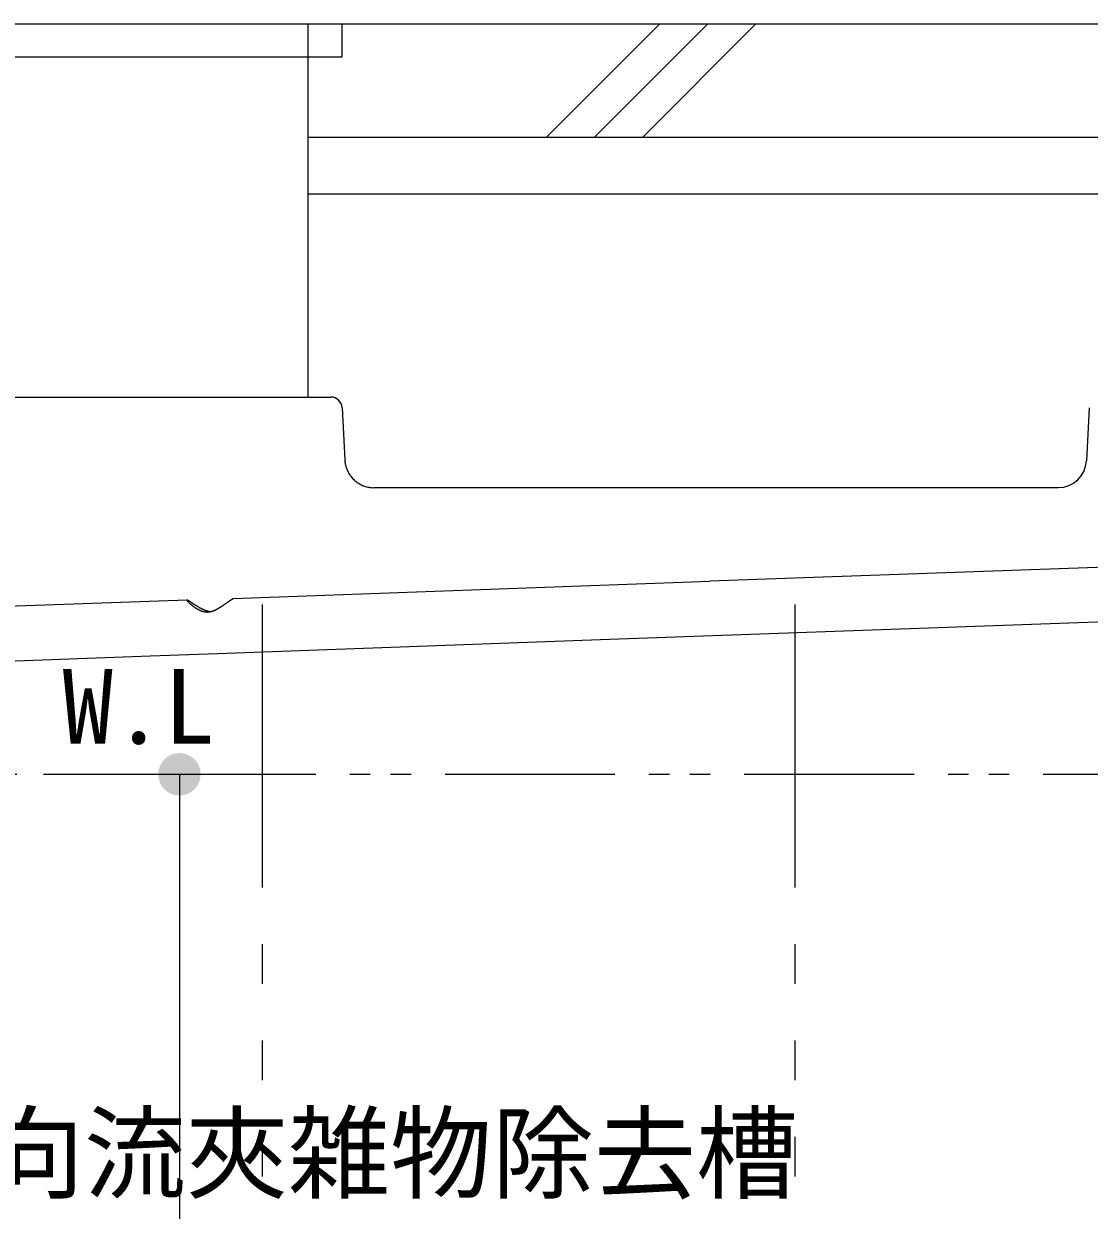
# Model space of a CAD drawing. Units: millimetres, scale not verified. Extents: x -9894 to 7424, y -6315 to 5763.
# Drawn here: x -6111 to -5171, y -2565 to -1518 of the extents above; entities that cross this region are included whole.
import ezdxf
from ezdxf.enums import TextEntityAlignment as Align

# ---------------------------------------------------------------- set-up
doc = ezdxf.new("R2010")
doc.units = ezdxf.units.MM
doc.header["$LTSCALE"] = 30
doc.linetypes.add('DOUBLE_CHAIN1', pattern=[8.8, 5, -1, 0.6, -0.6, 0.6, -1])
for name, color, linetype, lineweight in [('0-2_SEISAKU', 3, 'Continuous', 25), ('0-3_A-PIPE', 2, 'Continuous', 25), ('0-4_W-PIPE', 2, 'Continuous', 25), ('0-6_SUNPO', 7, 'Continuous', 25)]:
    doc.layers.add(name, color=color, linetype=linetype, lineweight=lineweight)
doc.styles.add('MS Gothic', font='')
doc.styles.get('MS Gothic').set_extended_font_data('MS Gothic')

msp = doc.modelspace()

# ---------------------------------------------------------------- linework, layer by layer
at = {"layer": '0-2_SEISAKU'}
for p, q in [((-6480.62, -1847.43), (-5840.01, -1847.43)), ((-5830.02, -1856.91), (-5827.62, -1902.79)), ((-5170.61, -1856.91), (-5173.06, -1903.74)), ((-4846.8, -1986.36), (-5505.37, -2010.07)), ((-5966.83, -2026.68), (-6230.54, -2036.17)), ((-5900.32, -2280.43), (-5900.32, -2030.43)), ((-5430.32, -2280.43), (-5430.32, -2030.43)), ((-5601.95, -2061.58), (-4958.43, -2038.41)), ((-5939.7, -2073.74), (-5601.95, -2061.58)), ((-6317.7, -2087.34), (-5999.3, -2075.88)), ((-5999.3, -2075.88), (-5939.7, -2073.74)), ((-5900.32, -2365.43), (-5900.32, -2330.43)), ((-5430.32, -2365.43), (-5430.32, -2330.43)), ((-5900.32, -2450.43), (-5900.32, -2415.43)), ((-5430.32, -2450.43), (-5430.32, -2415.43)), ((-5900.32, -2535.43), (-5900.32, -2500.43)), ((-5430.32, -2535.43), (-5430.32, -2500.43))]:
    msp.add_line(p, q, dxfattribs=at)
at = {"layer": '0-2_SEISAKU', "linetype": 'DOUBLE_CHAIN1'}
msp.add_line((-6531.2, -2180.43), (-4242.71, -2180.43), dxfattribs=at)
at = {"layer": '0-2_SEISAKU'}
for points in [[(-5827.62, -1902.79), (-5827.61, -1903.38), (-5827.56, -1904.62), (-5827.47, -1905.6), (-5827.35, -1906.48), (-5827.17, -1907.38), (-5826.86, -1908.42), (-5826.57, -1909.24), (-5826.2, -1910.22), (-5825.79, -1911.26), (-5825.38, -1912.27), (-5824.99, -1913.17), (-5824.8, -1913.6), (-5824.33, -1914.58), (-5823.91, -1915.26), (-5823.35, -1916.03), (-5822.82, -1916.71), (-5822.16, -1917.53), (-5821.45, -1918.38), (-5820.74, -1919.21), (-5820.09, -1919.94), (-5819.8, -1920.26), (-5819.05, -1921.04), (-5818.43, -1921.56), (-5817.66, -1922.11), (-5816.94, -1922.59), (-5816.06, -1923.16), (-5815.11, -1923.75), (-5814.18, -1924.31), (-5813.34, -1924.8), (-5812.96, -1925.01), (-5811.96, -1925.53), (-5811.2, -1925.83), (-5810.34, -1926.09), (-5809.46, -1926.34), (-5808.41, -1926.6), (-5807.32, -1926.85), (-5806.33, -1927.07), (-5805.7, -1927.2), (-5804.54, -1927.38)], [(-5804.54, -1927.38), (-5803.71, -1927.43), (-5803.67, -1927.43), (-5802.42, -1927.45), (-5801.66, -1927.43), (-5801.66, -1927.43), (-5198.03, -1927.43)], [(-5931.56, -2028.85), (-5931.38, -2028.73), (-5931.22, -2028.61), (-5931.06, -2028.5), (-5930.92, -2028.4), (-5930.79, -2028.31), (-5930.66, -2028.22), (-5930.55, -2028.14), (-5930.43, -2028.06), (-5930.32, -2027.98), (-5930.2, -2027.9), (-5930.07, -2027.81), (-5929.94, -2027.72), (-5929.81, -2027.63), (-5929.67, -2027.53), (-5929.53, -2027.44), (-5929.39, -2027.34), (-5929.25, -2027.25), (-5929.12, -2027.16), (-5929, -2027.08), (-5926.27, -2025.22), (-5505.37, -2010.07)], [(-5966.06, -2027), (-5966.15, -2026.95), (-5966.24, -2026.91), (-5966.32, -2026.87), (-5966.39, -2026.83), (-5966.45, -2026.8), (-5966.51, -2026.77), (-5966.56, -2026.75), (-5966.61, -2026.73), (-5966.65, -2026.72), (-5966.69, -2026.71), (-5966.72, -2026.7), (-5966.76, -2026.69), (-5966.79, -2026.68), (-5966.83, -2026.68), (-5966.86, -2026.68), (-5966.89, -2026.68), (-5966.92, -2026.68), (-5966.95, -2026.69), (-5966.97, -2026.69), (-5966.99, -2026.7), (-5967.01, -2026.71), (-5967.02, -2026.72), (-5967.02, -2026.73), (-5967.03, -2026.75), (-5967.03, -2026.77), (-5967.02, -2026.79), (-5967.01, -2026.82), (-5967, -2026.85), (-5966.98, -2026.89), (-5966.95, -2026.93), (-5966.93, -2026.98), (-5966.9, -2027.03), (-5966.87, -2027.08), (-5966.84, -2027.13), (-5966.8, -2027.18), (-5966.77, -2027.23), (-5966.73, -2027.28), (-5966.7, -2027.32), (-5966.66, -2027.37)], [(-5966.66, -2027.37), (-5966.62, -2027.42), (-5966.58, -2027.48), (-5966.53, -2027.53), (-5966.47, -2027.6), (-5966.41, -2027.67), (-5966.34, -2027.75), (-5966.26, -2027.83), (-5966.18, -2027.92), (-5966.09, -2028.01), (-5966, -2028.1), (-5965.91, -2028.19), (-5965.83, -2028.28), (-5965.74, -2028.37), (-5965.66, -2028.45), (-5965.58, -2028.53), (-5965.5, -2028.61), (-5965.42, -2028.68), (-5965.34, -2028.76), (-5965.25, -2028.85), (-5965.16, -2028.94), (-5965.05, -2029.03), (-5964.94, -2029.14), (-5964.81, -2029.25), (-5964.68, -2029.37), (-5964.55, -2029.49), (-5964.42, -2029.61), (-5964.28, -2029.73), (-5964.15, -2029.85), (-5964.03, -2029.96), (-5963.91, -2030.06), (-5963.8, -2030.16), (-5963.69, -2030.25), (-5963.58, -2030.35), (-5963.47, -2030.44), (-5963.35, -2030.54), (-5963.23, -2030.64), (-5963.09, -2030.75), (-5962.95, -2030.87), (-5962.79, -2030.99)], [(-5961.04, -2030.16), (-5961.18, -2030.07), (-5961.33, -2029.97), (-5961.49, -2029.87), (-5961.65, -2029.76), (-5961.83, -2029.65), (-5962.01, -2029.53), (-5962.19, -2029.41), (-5962.37, -2029.29), (-5962.55, -2029.17), (-5962.72, -2029.06), (-5962.88, -2028.96), (-5963.03, -2028.86), (-5963.16, -2028.77), (-5963.29, -2028.69), (-5963.41, -2028.61), (-5963.53, -2028.54), (-5963.64, -2028.46), (-5963.76, -2028.38), (-5963.89, -2028.3), (-5964.02, -2028.22), (-5964.16, -2028.13), (-5964.3, -2028.04), (-5964.45, -2027.95), (-5964.59, -2027.86), (-5964.73, -2027.77), (-5964.86, -2027.69), (-5964.98, -2027.62), (-5965.09, -2027.55), (-5965.19, -2027.49), (-5965.28, -2027.43), (-5965.37, -2027.38), (-5965.45, -2027.33), (-5965.54, -2027.28), (-5965.62, -2027.24), (-5965.7, -2027.19), (-5965.79, -2027.14), (-5965.88, -2027.09), (-5965.97, -2027.04), (-5966.06, -2027)], [(-5962.79, -2030.99), (-5962.62, -2031.12), (-5962.46, -2031.26), (-5962.29, -2031.39), (-5962.12, -2031.53), (-5961.95, -2031.66), (-5961.8, -2031.78), (-5961.65, -2031.89), (-5961.51, -2032), (-5961.37, -2032.11), (-5961.23, -2032.21), (-5961.09, -2032.31), (-5960.94, -2032.42), (-5960.78, -2032.53), (-5960.61, -2032.66), (-5960.43, -2032.79), (-5960.22, -2032.92), (-5960.02, -2033.07), (-5959.8, -2033.21), (-5959.58, -2033.36), (-5959.37, -2033.5), (-5959.16, -2033.64), (-5958.97, -2033.77), (-5958.78, -2033.89), (-5958.61, -2034.01), (-5958.44, -2034.11), (-5958.27, -2034.21), (-5958.1, -2034.32), (-5957.92, -2034.42), (-5957.74, -2034.53), (-5957.53, -2034.64), (-5957.31, -2034.76), (-5957.08, -2034.88), (-5956.83, -2035.01), (-5956.58, -2035.14), (-5956.33, -2035.27), (-5956.08, -2035.4), (-5955.84, -2035.52), (-5955.62, -2035.63), (-5955.4, -2035.73)], [(-5953.28, -2034.75), (-5953.54, -2034.63), (-5953.78, -2034.51), (-5954.01, -2034.4), (-5954.21, -2034.29), (-5954.41, -2034.19), (-5954.6, -2034.09), (-5954.79, -2033.98), (-5954.98, -2033.88), (-5955.18, -2033.77), (-5955.39, -2033.65), (-5955.61, -2033.52), (-5955.85, -2033.38), (-5956.1, -2033.24), (-5956.34, -2033.09), (-5956.59, -2032.95), (-5956.84, -2032.81), (-5957.07, -2032.67), (-5957.28, -2032.54), (-5957.48, -2032.42), (-5957.67, -2032.31), (-5957.84, -2032.2), (-5958.01, -2032.1), (-5958.18, -2032), (-5958.34, -2031.89), (-5958.51, -2031.78), (-5958.69, -2031.67), (-5958.88, -2031.55), (-5959.08, -2031.42), (-5959.29, -2031.29), (-5959.5, -2031.16), (-5959.71, -2031.02), (-5959.91, -2030.89), (-5960.1, -2030.77), (-5960.29, -2030.65), (-5960.45, -2030.54), (-5960.61, -2030.44), (-5960.76, -2030.34), (-5960.9, -2030.25), (-5961.04, -2030.16)], [(-5938.8, -2033.7), (-5938.61, -2033.58), (-5938.4, -2033.45), (-5938.18, -2033.31), (-5937.95, -2033.17), (-5937.71, -2033.02), (-5937.46, -2032.86), (-5937.22, -2032.71), (-5936.98, -2032.56), (-5936.75, -2032.42), (-5936.54, -2032.28), (-5936.34, -2032.15), (-5936.16, -2032.03), (-5935.99, -2031.92), (-5935.83, -2031.81), (-5935.67, -2031.71), (-5935.51, -2031.6), (-5935.34, -2031.48), (-5935.16, -2031.36), (-5934.98, -2031.24), (-5934.78, -2031.1), (-5934.58, -2030.96), (-5934.37, -2030.82), (-5934.17, -2030.68), (-5933.97, -2030.54), (-5933.78, -2030.41), (-5933.6, -2030.29), (-5933.44, -2030.17), (-5933.28, -2030.07), (-5933.14, -2029.97), (-5933, -2029.87), (-5932.86, -2029.77), (-5932.72, -2029.67), (-5932.58, -2029.57), (-5932.43, -2029.47), (-5932.26, -2029.35), (-5932.09, -2029.23), (-5931.91, -2029.1), (-5931.74, -2028.98), (-5931.56, -2028.85)], [(-5955.4, -2035.73), (-5955.2, -2035.82), (-5955.01, -2035.91), (-5954.82, -2035.99), (-5954.63, -2036.07), (-5954.43, -2036.14), (-5954.22, -2036.22), (-5953.99, -2036.3), (-5953.74, -2036.37), (-5953.48, -2036.46), (-5953.21, -2036.54), (-5952.93, -2036.62), (-5952.65, -2036.7), (-5952.37, -2036.77), (-5952.11, -2036.84), (-5951.85, -2036.9), (-5951.62, -2036.96), (-5951.4, -2037), (-5951.2, -2037.04), (-5951, -2037.08), (-5950.82, -2037.1), (-5950.64, -2037.12), (-5950.47, -2037.14), (-5950.3, -2037.15), (-5950.13, -2037.16), (-5949.96, -2037.17), (-5949.8, -2037.17), (-5949.65, -2037.18), (-5949.5, -2037.18), (-5949.37, -2037.18), (-5949.25, -2037.18), (-5948.93, -2037.17), (-5948.7, -2037.17), (-5948.6, -2037.17), (-5948.48, -2037.16), (-5948.35, -2037.16), (-5948.21, -2037.15), (-5948.05, -2037.15), (-5947.89, -2037.14), (-5947.72, -2037.13)], [(-5946.49, -2036.94), (-5946.71, -2036.91), (-5946.76, -2036.9), (-5946.83, -2036.9), (-5946.9, -2036.89), (-5946.98, -2036.88), (-5947.06, -2036.87), (-5947.15, -2036.85), (-5947.25, -2036.84), (-5947.34, -2036.83), (-5947.44, -2036.81), (-5947.53, -2036.79), (-5947.64, -2036.77), (-5947.75, -2036.75), (-5947.87, -2036.72), (-5948, -2036.69), (-5948.15, -2036.66), (-5948.32, -2036.62), (-5948.5, -2036.57), (-5948.71, -2036.51), (-5948.92, -2036.45), (-5949.15, -2036.39), (-5949.38, -2036.33), (-5949.61, -2036.26), (-5949.83, -2036.2), (-5950.05, -2036.13), (-5950.26, -2036.06), (-5950.45, -2035.99), (-5950.65, -2035.92), (-5950.84, -2035.85), (-5951.04, -2035.77), (-5951.24, -2035.68), (-5951.46, -2035.59), (-5951.69, -2035.49), (-5951.93, -2035.38), (-5952.2, -2035.26), (-5952.47, -2035.14), (-5952.74, -2035.01), (-5953.01, -2034.88), (-5953.28, -2034.75)], [(-5947.72, -2037.13), (-5947.55, -2037.11), (-5947.38, -2037.09), (-5947.2, -2037.07), (-5947.03, -2037.04), (-5946.84, -2037.01), (-5946.64, -2036.97), (-5946.43, -2036.92), (-5946.21, -2036.87), (-5945.97, -2036.81), (-5945.71, -2036.74), (-5945.43, -2036.66), (-5945.15, -2036.58), (-5944.86, -2036.49), (-5944.57, -2036.4), (-5944.29, -2036.31), (-5944.01, -2036.22), (-5943.76, -2036.13), (-5943.52, -2036.05), (-5943.3, -2035.97), (-5943.09, -2035.89), (-5942.89, -2035.8), (-5942.69, -2035.72), (-5942.48, -2035.62), (-5942.27, -2035.52), (-5942.04, -2035.42), (-5941.8, -2035.3), (-5941.54, -2035.17), (-5941.28, -2035.04), (-5941, -2034.9), (-5940.73, -2034.76), (-5940.47, -2034.62), (-5940.22, -2034.49), (-5939.98, -2034.36), (-5939.76, -2034.24), (-5939.56, -2034.13), (-5939.36, -2034.02), (-5939.18, -2033.92), (-5938.99, -2033.81), (-5938.8, -2033.7)]]:
    msp.add_lwpolyline(points, dxfattribs=at)
for centre, radius, start, end in [((-5840.01, -1857.43), 10, 3, 90), ((-5198.03, -1902.43), 25, 270, 357)]:
    msp.add_arc(centre, radius, start, end, dxfattribs=at)
at = {"layer": '0-3_A-PIPE'}
for p, q in [((-7100.06, -1517.93), (-3308.22, -1517.93)), ((-5649.61, -1617.93), (-5549.61, -1517.93)), ((-5607.19, -1617.93), (-5507.19, -1517.93)), ((-5564.76, -1617.93), (-5464.76, -1517.93)), ((-5860.32, -1617.93), (-5140.32, -1617.93)), ((-5860.32, -1667.93), (-5140.32, -1667.93))]:
    msp.add_line(p, q, dxfattribs=at)
at = {"layer": '0-4_W-PIPE'}
for p, q in [((-5860.32, -1517.93), (-5860.32, -1847.43)), ((-5830.32, -1517.93), (-5830.32, -1547.43)), ((-5830.32, -1547.43), (-6490.32, -1547.43))]:
    msp.add_line(p, q, dxfattribs=at)
at = {"layer": '0-6_SUNPO', "color": 4}
for p, q in [((-6093.62, -2180.43), (-5973.62, -2180.43)), ((-5973.62, -2180.43), (-5973.62, -3365.43))]:
    msp.add_line(p, q, dxfattribs=at)
at = {"layer": '0-6_SUNPO'}
for points in [[(-5986.88, -2167.17), (-5973.62, -2180.43), (-5989.21, -2170.01)], [(-5984.04, -2164.84), (-5973.62, -2180.43), (-5986.88, -2167.17)], [(-5980.8, -2163.1), (-5973.62, -2180.43), (-5984.04, -2164.84)], [(-5977.28, -2162.04), (-5973.62, -2180.43), (-5980.8, -2163.1)], [(-5973.62, -2161.68), (-5973.62, -2180.43), (-5977.28, -2162.04)], [(-5969.96, -2162.04), (-5973.62, -2180.43), (-5973.62, -2161.68)], [(-5966.45, -2163.1), (-5973.62, -2180.43), (-5969.96, -2162.04)], [(-5963.2, -2164.84), (-5973.62, -2180.43), (-5966.45, -2163.1)], [(-5960.36, -2167.17), (-5973.62, -2180.43), (-5963.2, -2164.84)], [(-5958.03, -2170.01), (-5973.62, -2180.43), (-5960.36, -2167.17)], [(-5992.01, -2176.77), (-5973.62, -2180.43), (-5992.37, -2180.43)], [(-5990.94, -2173.25), (-5973.62, -2180.43), (-5992.01, -2176.77)], [(-5989.21, -2170.01), (-5973.62, -2180.43), (-5990.94, -2173.25)], [(-5956.3, -2173.25), (-5973.62, -2180.43), (-5958.03, -2170.01)], [(-5955.23, -2176.77), (-5973.62, -2180.43), (-5956.3, -2173.25)], [(-5954.87, -2180.43), (-5973.62, -2180.43), (-5955.23, -2176.77)], [(-5992.37, -2180.43), (-5973.62, -2180.43), (-5992.01, -2184.09)], [(-5992.01, -2184.09), (-5973.62, -2180.43), (-5990.94, -2187.6)], [(-5990.94, -2187.6), (-5973.62, -2180.43), (-5989.21, -2190.84)], [(-5989.21, -2190.84), (-5973.62, -2180.43), (-5986.88, -2193.69)], [(-5986.88, -2193.69), (-5973.62, -2180.43), (-5984.04, -2196.02)], [(-5984.04, -2196.02), (-5973.62, -2180.43), (-5980.8, -2197.75)], [(-5980.8, -2197.75), (-5973.62, -2180.43), (-5977.28, -2198.82)], [(-5977.28, -2198.82), (-5973.62, -2180.43), (-5973.62, -2199.18)], [(-5973.62, -2199.18), (-5973.62, -2180.43), (-5969.96, -2198.82)], [(-5969.96, -2198.82), (-5973.62, -2180.43), (-5966.45, -2197.75)], [(-5966.45, -2197.75), (-5973.62, -2180.43), (-5963.2, -2196.02)], [(-5963.2, -2196.02), (-5973.62, -2180.43), (-5960.36, -2193.69)], [(-5960.36, -2193.69), (-5973.62, -2180.43), (-5958.03, -2190.84)], [(-5958.03, -2190.84), (-5973.62, -2180.43), (-5956.3, -2187.6)], [(-5956.3, -2187.6), (-5973.62, -2180.43), (-5955.23, -2184.09)], [(-5955.23, -2184.09), (-5973.62, -2180.43), (-5954.87, -2180.43)]]:
    msp.add_solid(points, dxfattribs=at)

# ---------------------------------------------------------------- texts
at = {"layer": '0-2_SEISAKU', "color": 4, "style": 'MS Gothic'}
for s, p in [('W.L', (-6076.93, -2173.27)), ('横向流夾雑物除去槽', (-6237.76, -2567.7))]:
    msp.add_text(s, height=65.98, dxfattribs=at).set_placement(p, align=Align.BOTTOM_LEFT)

doc.saveas('drawing.dxf')
